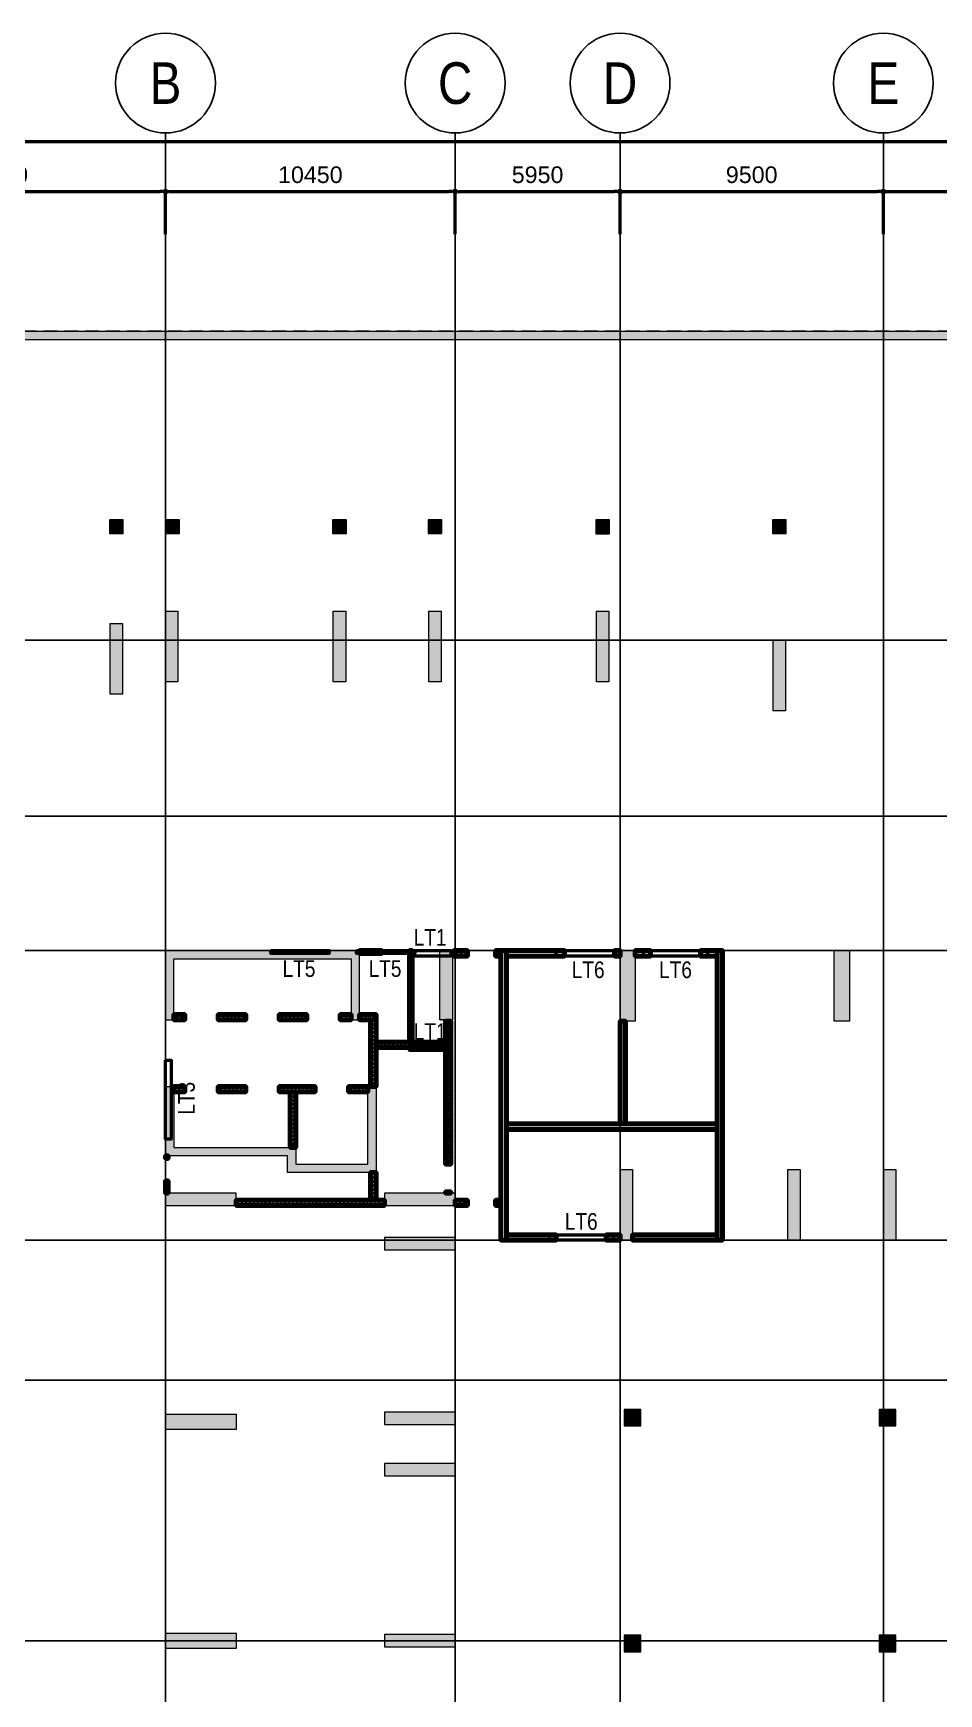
# Model space of a CAD drawing. Header units: millimetres. Extents: x -25197 to 555828, y -17247 to 174153.
# Drawn here: x 209713 to 242387, y 114236 to 174153 of the extents above; entities that cross this region are included whole.
import ezdxf
from ezdxf.enums import TextEntityAlignment as Align

# ---------------------------------------------------------------- set-up
doc = ezdxf.new("R2010")
doc.units = ezdxf.units.MM
doc.header["$LTSCALE"] = 250
doc.linetypes.add('CHG_XX_Cot_Ham 1$0$MB_Luoi truc$0$HTT Hidden 21', pattern=[3, 2, -1])
doc.linetypes.add('CHG_XX_Luoi truc$0$MB_Luoi truc$0$Center101', pattern=[13, 10, -1, 1, -1])
for name, color, linetype, lineweight in [('CHG_XX_Cot_Ham 1$0$Ap0302_PC', 150, 'Continuous', 9), ('CHG_XX_Cot_Ham 1$0$Ap0302_PC @ 1 VP1', 150, 'Continuous', 9), ('CHG_XX_Cot_Ham 1$0$Ap0302_PC @ 1 VP2', 150, 'Continuous', 9), ('CHG_XX_Cot_Ham 1$0$Ap0302_PC @ 1 VP3', 150, 'Continuous', 9), ('CHG_XX_Cot_Ham 1$0$Ap0302_PC @ 1 VPModel', 150, 'Continuous', 9), ('CHG_XX_Cot_Ham 1$0$Ap0302_PC @ 150', 150, 'Continuous', 9), ('CHG_XX_Cot_Ham 1$0$Ap0311_H', 8, 'Continuous', 15), ('CHG_XX_Cot_Ham 1$0$MB_Luoi truc$0$Dim 300', 1, 'Continuous', 5), ('CHG_XX_Cot_Ham 1$0$S_Concrete_Cont_2 Normal', 2, 'Continuous', 13), ('CTHEP', 2, 'Continuous', 50), ('MB Ham 1$0$Wall Line', 4, 'Continuous', 70)]:
    doc.layers.add(name, color=color, linetype=linetype, lineweight=lineweight)
for name, color, linetype in [('CHG_XX_Cot_Ham 1$0$MB_Cot ham$0$Concrete Line', 6, 'Continuous'), ('CHG_XX_Cot_Ham 1$0$mb_cot tang 1-3$0$Concrete Line', 6, 'Continuous'), ('CHG_XX_Luoi truc$0$Grid', 34, 'Continuous'), ('CHG_XX_Luoi truc$0$Grid Line', 8, 'CHG_XX_Luoi truc$0$MB_Luoi truc$0$Center101'), ('MB Ham 1$0$Wall Hatch', 134, 'Continuous'), ('TEXT', 21, 'Continuous')]:
    doc.layers.add(name, color=color, linetype=linetype)
doc.styles.add('CHG_XX_Cot_Ham 1$0$MB_Luoi truc$0$Arial_C', font='arial.ttf')
doc.styles.add('CHG_XX_Luoi truc$0$MB_Luoi truc$0$Grid A-F$0$VNI-HelveCB', font='VHELVCB_0.TTF')
doc.styles.add('TTP-HelCon', font='VHELVCN_0.TTF')
doc.dimstyles.new('CHG_XX_Cot_Ham 1$0$MB_Luoi truc$0$Dim 300 (A1-A2)', dxfattribs={"dimscale": 300, "dimtxt": 2, "dimasz": 0.7, "dimexe": 0, "dimexo": 1, "dimgap": 1, "dimtad": 1, "dimdec": 0, "dimzin": 12, "dimdsep": 46, "dimtxsty": 'CHG_XX_Cot_Ham 1$0$MB_Luoi truc$0$Arial_C', "dimblk": 'CHG_XX_Cot_Ham 1$0$MB_Luoi truc$0$_Dot', "dimcen": 1, "dimclrd": 256, "dimclre": 256, "dimclrt": 3, "dimadec": 0, "dimazin": 0, "dimtfac": 1, "dimtdec": 0, "dimtix": 1, "dimtmove": 2, "dimatfit": 3, "dimldrblk": 'CHG_XX_Cot_Ham 1$0$MB_Luoi truc$0$HTT Arrow 30', "dimfxl": 1, "dimtolj": 1, "dimtzin": 0, "dimarcsym": 0})

# ---------------------------------------------------------------- blocks, each defined once
blk = doc.blocks.new('*U2169')
at = {"layer": 'CHG_XX_Luoi truc$0$Grid', "lineweight": -2}
blk.add_line((0, 611), (0, 608), dxfattribs=at)
blk.add_circle((0, 617), 6, dxfattribs=at)
at = {"layer": 'CHG_XX_Luoi truc$0$Grid Line'}
blk.add_line((0, 0), (0, 608), dxfattribs=at)
at = {"layer": 'CHG_XX_Luoi truc$0$Grid', "lineweight": -2, "style": 'CHG_XX_Luoi truc$0$MB_Luoi truc$0$Grid A-F$0$VNI-HelveCB'}
for tag, p in [('GRIDSUB', (0, 617)), ('GRID', (0, -9))]:
    blk.add_attdef(tag, text='', height=5, dxfattribs=at).set_placement(p, align=Align.MIDDLE)
blk = doc.blocks.new('*U2171')
at = {"layer": 'CHG_XX_Luoi truc$0$Grid Line'}
blk.add_line((0, 0), (0, 438), dxfattribs=at)
at = {"layer": 'CHG_XX_Luoi truc$0$Grid', "lineweight": -2, "style": 'CHG_XX_Luoi truc$0$MB_Luoi truc$0$Grid A-F$0$VNI-HelveCB'}
for tag, p in [('GRIDSUB', (0, 447)), ('GRID', (0, -9))]:
    blk.add_attdef(tag, text='', height=5, dxfattribs=at).set_placement(p, align=Align.MIDDLE)
blk = doc.blocks.new('CHG_XX_Luoi truc')
at = {"layer": 'CHG_XX_Luoi truc$0$Grid'}
ref = blk.add_blockref('*U2169', (12250, -12747), dxfattribs=dict(at, xscale=300, yscale=300, zscale=300))
ref.add_attrib('GRIDSUB', 'B', dxfattribs={"lineweight": -2, "height": 1500, "style": 'CHG_XX_Luoi truc$0$MB_Luoi truc$0$Grid A-F$0$VNI-HelveCB'}).set_placement((12250, 172353), align=Align.MIDDLE)
ref = blk.add_blockref('*U2169', (22700, -12747), dxfattribs=dict(at, xscale=300, yscale=300, zscale=300))
ref.add_attrib('GRIDSUB', 'C', dxfattribs={"lineweight": -2, "height": 1500, "style": 'CHG_XX_Luoi truc$0$MB_Luoi truc$0$Grid A-F$0$VNI-HelveCB'}).set_placement((22700, 172353), align=Align.MIDDLE)
ref = blk.add_blockref('*U2169', (28650, -12747), dxfattribs=dict(at, xscale=300, yscale=300, zscale=300))
ref.add_attrib('GRIDSUB', 'D', dxfattribs={"lineweight": -2, "height": 1500, "style": 'CHG_XX_Luoi truc$0$MB_Luoi truc$0$Grid A-F$0$VNI-HelveCB'}).set_placement((28650, 172353), align=Align.MIDDLE)
ref = blk.add_blockref('*U2169', (38150, -12747), dxfattribs=dict(at, xscale=300, yscale=300, zscale=300))
ref.add_attrib('GRIDSUB', 'E', dxfattribs={"lineweight": -2, "height": 1500, "style": 'CHG_XX_Luoi truc$0$MB_Luoi truc$0$Grid A-F$0$VNI-HelveCB'}).set_placement((38150, 172353), align=Align.MIDDLE)
at = {"layer": 'CHG_XX_Luoi truc$0$Grid', "xscale": 300.0000000000013, "yscale": 300.0000000000013, "zscale": 300.0000000000013, "rotation": 90}
for p in [(110703, 152250), (110703, 145900), (110703, 141050), (110703, 130600), (110703, 125550), (110703, 116150)]:
    blk.add_blockref('*U2171', p, dxfattribs=at)
blk = doc.blocks.new('CHG_XX_Cot_Ham 1$0$MB_Luoi truc$0$_Dot')
at = {"color": 0, "linetype": 'ByBlock', "lineweight": -2}
blk.add_line((-0.5, 0), (-1, 0), dxfattribs=at)
at = {"color": 0, "linetype": 'ByBlock', "const_width": 0.5}
blk.add_lwpolyline([(-0.25, 0, 1), (0.25, 0, 1)], format="xyb", close=True, dxfattribs=at)
blk = doc.blocks.new('*D2200')
at = {"layer": 'CHG_XX_Cot_Ham 1$0$MB_Luoi truc$0$Dim 300', "lineweight": -2, "transparency": 16777216}
for p, q in [((0, 166908), (0, 168437)), ((210, 168437), (12040, 168437)), ((12250, 166908), (12250, 168437))]:
    blk.add_line(p, q, dxfattribs=at)
at = {"layer": 'Defpoints', "color": 0, "transparency": 16777216}
for p in [(12250, 168437), (0, 166608), (12250, 166608)]:
    blk.add_point(p, dxfattribs=at)
at = {"layer": 'CHG_XX_Cot_Ham 1$0$MB_Luoi truc$0$Dim 300', "lineweight": -2, "transparency": 16777216, "xscale": 210, "yscale": 210, "zscale": 210, "rotation": 180}
blk.add_blockref('CHG_XX_Cot_Ham 1$0$MB_Luoi truc$0$_Dot', (0, 168437), dxfattribs=at)
at = {"layer": 'CHG_XX_Cot_Ham 1$0$MB_Luoi truc$0$Dim 300', "lineweight": -2, "transparency": 16777216, "xscale": 210, "yscale": 210, "zscale": 210}
blk.add_blockref('CHG_XX_Cot_Ham 1$0$MB_Luoi truc$0$_Dot', (12250, 168437), dxfattribs=at)
at = {"layer": 'CHG_XX_Cot_Ham 1$0$MB_Luoi truc$0$Dim 300', "color": 3, "transparency": 16777216, "insert": (6125, 169043), "char_height": 600, "attachment_point": 5, "style": 'CHG_XX_Cot_Ham 1$0$MB_Luoi truc$0$Arial_C'}
blk.add_mtext('\\A1;12250', dxfattribs=at)
blk = doc.blocks.new('CHG_XX_Cot_Ham 1$0$MB_Luoi truc$0$HTT Arrow 30')
blk.add_hatch(color=256).paths.add_polyline_path([(-2.5, 0.375), (-2.5, -0.375), (0, 0)])
at = {"color": 0, "linetype": 'ByBlock', "lineweight": -2}
for p, q in [((0, 0), (-2.5, 0.375)), ((-2.5, -0.375), (-2.5, 0.375)), ((0, 0), (-2.5, -0.375))]:
    blk.add_line(p, q, dxfattribs=at)
blk = doc.blocks.new('*D2201')
at = {"layer": 'CHG_XX_Cot_Ham 1$0$MB_Luoi truc$0$Dim 300', "lineweight": -2, "transparency": 16777216}
for p, q in [((12250, 166908), (12250, 168437)), ((12460, 168437), (22490, 168437)), ((22700, 166908), (22700, 168437))]:
    blk.add_line(p, q, dxfattribs=at)
at = {"layer": 'Defpoints', "color": 0, "transparency": 16777216}
for p in [(22700, 168437), (12250, 166608), (22700, 166608)]:
    blk.add_point(p, dxfattribs=at)
at = {"layer": 'CHG_XX_Cot_Ham 1$0$MB_Luoi truc$0$Dim 300', "lineweight": -2, "transparency": 16777216, "xscale": 210, "yscale": 210, "zscale": 210, "rotation": 180}
blk.add_blockref('CHG_XX_Cot_Ham 1$0$MB_Luoi truc$0$_Dot', (12250, 168437), dxfattribs=at)
at = {"layer": 'CHG_XX_Cot_Ham 1$0$MB_Luoi truc$0$Dim 300', "lineweight": -2, "transparency": 16777216, "xscale": 210, "yscale": 210, "zscale": 210}
blk.add_blockref('CHG_XX_Cot_Ham 1$0$MB_Luoi truc$0$_Dot', (22700, 168437), dxfattribs=at)
at = {"layer": 'CHG_XX_Cot_Ham 1$0$MB_Luoi truc$0$Dim 300', "color": 3, "transparency": 16777216, "insert": (17475, 169043), "char_height": 600, "attachment_point": 5, "style": 'CHG_XX_Cot_Ham 1$0$MB_Luoi truc$0$Arial_C'}
blk.add_mtext('\\A1;10450', dxfattribs=at)
blk = doc.blocks.new('*D2202')
at = {"layer": 'CHG_XX_Cot_Ham 1$0$MB_Luoi truc$0$Dim 300', "lineweight": -2, "transparency": 16777216}
for p, q in [((22700, 166908), (22700, 168437)), ((22910, 168437), (28440, 168437)), ((28650, 166908), (28650, 168437))]:
    blk.add_line(p, q, dxfattribs=at)
at = {"layer": 'Defpoints', "color": 0, "transparency": 16777216}
for p in [(28650, 168437), (22700, 166608), (28650, 166608)]:
    blk.add_point(p, dxfattribs=at)
at = {"layer": 'CHG_XX_Cot_Ham 1$0$MB_Luoi truc$0$Dim 300', "lineweight": -2, "transparency": 16777216, "xscale": 210, "yscale": 210, "zscale": 210, "rotation": 180}
blk.add_blockref('CHG_XX_Cot_Ham 1$0$MB_Luoi truc$0$_Dot', (22700, 168437), dxfattribs=at)
at = {"layer": 'CHG_XX_Cot_Ham 1$0$MB_Luoi truc$0$Dim 300', "lineweight": -2, "transparency": 16777216, "xscale": 210, "yscale": 210, "zscale": 210}
blk.add_blockref('CHG_XX_Cot_Ham 1$0$MB_Luoi truc$0$_Dot', (28650, 168437), dxfattribs=at)
at = {"layer": 'CHG_XX_Cot_Ham 1$0$MB_Luoi truc$0$Dim 300', "color": 3, "transparency": 16777216, "insert": (25675, 169043), "char_height": 600, "attachment_point": 5, "style": 'CHG_XX_Cot_Ham 1$0$MB_Luoi truc$0$Arial_C'}
blk.add_mtext('\\A1;5950', dxfattribs=at)
blk = doc.blocks.new('*D2203')
at = {"layer": 'CHG_XX_Cot_Ham 1$0$MB_Luoi truc$0$Dim 300', "lineweight": -2, "transparency": 16777216}
for p, q in [((28650, 166908), (28650, 168437)), ((28860, 168437), (37940, 168437)), ((38150, 166908), (38150, 168437))]:
    blk.add_line(p, q, dxfattribs=at)
at = {"layer": 'Defpoints', "color": 0, "transparency": 16777216}
for p in [(38150, 168437), (28650, 166608), (38150, 166608)]:
    blk.add_point(p, dxfattribs=at)
at = {"layer": 'CHG_XX_Cot_Ham 1$0$MB_Luoi truc$0$Dim 300', "lineweight": -2, "transparency": 16777216, "xscale": 210, "yscale": 210, "zscale": 210, "rotation": 180}
blk.add_blockref('CHG_XX_Cot_Ham 1$0$MB_Luoi truc$0$_Dot', (28650, 168437), dxfattribs=at)
at = {"layer": 'CHG_XX_Cot_Ham 1$0$MB_Luoi truc$0$Dim 300', "lineweight": -2, "transparency": 16777216, "xscale": 210, "yscale": 210, "zscale": 210}
blk.add_blockref('CHG_XX_Cot_Ham 1$0$MB_Luoi truc$0$_Dot', (38150, 168437), dxfattribs=at)
at = {"layer": 'CHG_XX_Cot_Ham 1$0$MB_Luoi truc$0$Dim 300', "color": 3, "transparency": 16777216, "insert": (33400, 169043), "char_height": 600, "attachment_point": 5, "style": 'CHG_XX_Cot_Ham 1$0$MB_Luoi truc$0$Arial_C'}
blk.add_mtext('\\A1;9500', dxfattribs=at)
blk = doc.blocks.new('*D2204')
at = {"layer": 'CHG_XX_Cot_Ham 1$0$MB_Luoi truc$0$Dim 300', "lineweight": -2, "transparency": 16777216}
for p, q in [((38150, 166908), (38150, 168437)), ((38360, 168437), (44340, 168437)), ((44550, 166908), (44550, 168437))]:
    blk.add_line(p, q, dxfattribs=at)
at = {"layer": 'Defpoints', "color": 0, "transparency": 16777216}
for p in [(44550, 168437), (38150, 166608), (44550, 166608)]:
    blk.add_point(p, dxfattribs=at)
at = {"layer": 'CHG_XX_Cot_Ham 1$0$MB_Luoi truc$0$Dim 300', "lineweight": -2, "transparency": 16777216, "xscale": 210, "yscale": 210, "zscale": 210, "rotation": 180}
blk.add_blockref('CHG_XX_Cot_Ham 1$0$MB_Luoi truc$0$_Dot', (38150, 168437), dxfattribs=at)
at = {"layer": 'CHG_XX_Cot_Ham 1$0$MB_Luoi truc$0$Dim 300', "lineweight": -2, "transparency": 16777216, "xscale": 210, "yscale": 210, "zscale": 210}
blk.add_blockref('CHG_XX_Cot_Ham 1$0$MB_Luoi truc$0$_Dot', (44550, 168437), dxfattribs=at)
at = {"layer": 'CHG_XX_Cot_Ham 1$0$MB_Luoi truc$0$Dim 300', "color": 3, "transparency": 16777216, "insert": (41350, 169043), "char_height": 600, "attachment_point": 5, "style": 'CHG_XX_Cot_Ham 1$0$MB_Luoi truc$0$Arial_C'}
blk.add_mtext('\\A1;6400', dxfattribs=at)
blk = doc.blocks.new('*D2212')
at = {"layer": 'CHG_XX_Cot_Ham 1$0$MB_Luoi truc$0$Dim 300', "lineweight": -2, "transparency": 16777216}
for p, q in [((-10900, 166908), (-10900, 170237)), ((105840, 170237), (-10690, 170237)), ((106050, 166908), (106050, 170237))]:
    blk.add_line(p, q, dxfattribs=at)
at = {"layer": 'Defpoints', "color": 0, "transparency": 16777216}
for p in [(-10900, 170237), (-10900, 166608), (106050, 166608)]:
    blk.add_point(p, dxfattribs=at)
at = {"layer": 'CHG_XX_Cot_Ham 1$0$MB_Luoi truc$0$Dim 300', "lineweight": -2, "transparency": 16777216, "xscale": 210, "yscale": 210, "zscale": 210, "rotation": 180}
blk.add_blockref('CHG_XX_Cot_Ham 1$0$MB_Luoi truc$0$_Dot', (-10900, 170237), dxfattribs=at)
at = {"layer": 'CHG_XX_Cot_Ham 1$0$MB_Luoi truc$0$Dim 300', "lineweight": -2, "transparency": 16777216, "xscale": 210, "yscale": 210, "zscale": 210}
blk.add_blockref('CHG_XX_Cot_Ham 1$0$MB_Luoi truc$0$_Dot', (106050, 170237), dxfattribs=at)
at = {"layer": 'CHG_XX_Cot_Ham 1$0$MB_Luoi truc$0$Dim 300', "color": 3, "transparency": 16777216, "insert": (47575, 170843), "char_height": 600, "attachment_point": 5, "style": 'CHG_XX_Cot_Ham 1$0$MB_Luoi truc$0$Arial_C'}
blk.add_mtext('\\A1;116950', dxfattribs=at)
blk = doc.blocks.new('*U2304')
at = {"layer": 'CHG_XX_Cot_Ham 1$0$Ap0302_PC @ 1 VP1'}
h = blk.add_hatch(color=256, dxfattribs=at)
h.dxf.hatch_style = 1
h.paths.add_polyline_path([(450, 0), (0, 0), (0, -2550), (450, -2550)])
at = {"layer": 'CHG_XX_Cot_Ham 1$0$Ap0302_PC @ 1 VP2'}
h = blk.add_hatch(color=256, dxfattribs=at)
h.dxf.hatch_style = 1
h.paths.add_polyline_path([(450, 0), (0, 0), (0, -2550), (450, -2550)])
at = {"layer": 'CHG_XX_Cot_Ham 1$0$Ap0302_PC @ 1 VP3'}
h = blk.add_hatch(color=256, dxfattribs=at)
h.dxf.hatch_style = 1
h.paths.add_polyline_path([(450, 0), (0, 0), (0, -2550), (450, -2550)])
at = {"layer": 'CHG_XX_Cot_Ham 1$0$Ap0302_PC @ 1 VPModel'}
h = blk.add_hatch(color=256, dxfattribs=at)
h.dxf.hatch_style = 1
h.paths.add_polyline_path([(450, 0), (0, 0), (0, -2550), (450, -2550)])
at = {"layer": 'CHG_XX_Cot_Ham 1$0$Ap0302_PC @ 150'}
h = blk.add_hatch(color=256, dxfattribs=at)
h.dxf.hatch_style = 1
h.paths.add_polyline_path([(450, 0), (0, 0), (0, -2550), (450, -2550)])
blk = doc.blocks.new('CHG_XX_Cot_Ham 1$0$Block A_C450x2250')
at = {"layer": 'CHG_XX_Cot_Ham 1$0$Ap0302_PC'}
blk.add_lwpolyline([(450, -2550), (0, -2550), (0, 0), (450, 0)], close=True, dxfattribs=at)
blk.add_blockref('*U2304', (0, 0), dxfattribs=at)
blk = doc.blocks.new('*U2305')
at = {"layer": 'CHG_XX_Cot_Ham 1$0$Ap0302_PC @ 1 VP1'}
h = blk.add_hatch(color=50, dxfattribs=at)
h.dxf.hatch_style = 1
h.paths.add_polyline_path([(-300, -300), (-300, 300), (300, 300), (300, -300)])
at = {"layer": 'CHG_XX_Cot_Ham 1$0$Ap0302_PC @ 1 VP2'}
h = blk.add_hatch(color=50, dxfattribs=at)
h.dxf.hatch_style = 1
h.paths.add_polyline_path([(-300, -300), (-300, 300), (300, 300), (300, -300)])
at = {"layer": 'CHG_XX_Cot_Ham 1$0$Ap0302_PC @ 1 VP3'}
h = blk.add_hatch(color=50, dxfattribs=at)
h.dxf.hatch_style = 1
h.paths.add_polyline_path([(-300, -300), (-300, 300), (300, 300), (300, -300)])
at = {"layer": 'CHG_XX_Cot_Ham 1$0$Ap0302_PC @ 1 VPModel'}
h = blk.add_hatch(color=50, dxfattribs=at)
h.dxf.hatch_style = 1
h.paths.add_polyline_path([(-300, -300), (-300, 300), (300, 300), (300, -300)])
at = {"layer": 'CHG_XX_Cot_Ham 1$0$Ap0302_PC @ 150'}
h = blk.add_hatch(color=50, dxfattribs=at)
h.dxf.hatch_style = 1
h.paths.add_polyline_path([(-300, -300), (-300, 300), (300, 300), (300, -300)])
blk = doc.blocks.new('CHG_XX_Cot_Ham 1$0$HoBoi_C600x600')
at = {"layer": 'CHG_XX_Cot_Ham 1$0$Ap0302_PC'}
blk.add_lwpolyline([(300, -300), (300, 300), (-300, 300), (-300, -300)], close=True, dxfattribs=at)
blk.add_blockref('*U2305', (0, 0), dxfattribs=at)
blk = doc.blocks.new('*U2306')
at = {"layer": 'CHG_XX_Cot_Ham 1$0$Ap0302_PC @ 1 VP1'}
h = blk.add_hatch(color=3, dxfattribs=at)
h.dxf.hatch_style = 1
h.paths.add_polyline_path([(-250, -250), (-250, 250), (250, 250), (250, -250)])
at = {"layer": 'CHG_XX_Cot_Ham 1$0$Ap0302_PC @ 1 VP2'}
h = blk.add_hatch(color=3, dxfattribs=at)
h.dxf.hatch_style = 1
h.paths.add_polyline_path([(-250, -250), (-250, 250), (250, 250), (250, -250)])
at = {"layer": 'CHG_XX_Cot_Ham 1$0$Ap0302_PC @ 1 VP3'}
h = blk.add_hatch(color=3, dxfattribs=at)
h.dxf.hatch_style = 1
h.paths.add_polyline_path([(-250, -250), (-250, 250), (250, 250), (250, -250)])
at = {"layer": 'CHG_XX_Cot_Ham 1$0$Ap0302_PC @ 1 VPModel'}
h = blk.add_hatch(color=3, dxfattribs=at)
h.dxf.hatch_style = 1
h.paths.add_polyline_path([(-250, -250), (-250, 250), (250, 250), (250, -250)])
at = {"layer": 'CHG_XX_Cot_Ham 1$0$Ap0302_PC @ 150'}
h = blk.add_hatch(color=3, dxfattribs=at)
h.dxf.hatch_style = 1
h.paths.add_polyline_path([(-250, -250), (-250, 250), (250, 250), (250, -250)])
blk = doc.blocks.new('CHG_XX_Cot_Ham 1$0$500x500')
at = {"layer": 'CHG_XX_Cot_Ham 1$0$Ap0302_PC'}
blk.add_lwpolyline([(250, -250), (250, 250), (-250, 250), (-250, -250)], close=True, dxfattribs=at)
blk.add_blockref('*U2306', (0, 0), dxfattribs=at)
blk = doc.blocks.new('*U2307')
at = {"layer": 'CHG_XX_Cot_Ham 1$0$Ap0302_PC @ 1 VP1'}
h = blk.add_hatch(color=256, dxfattribs=at)
h.dxf.hatch_style = 1
h.paths.add_polyline_path([(550, 0), (0, 0), (0, -2550), (550, -2550)])
at = {"layer": 'CHG_XX_Cot_Ham 1$0$Ap0302_PC @ 1 VP2'}
h = blk.add_hatch(color=256, dxfattribs=at)
h.dxf.hatch_style = 1
h.paths.add_polyline_path([(550, 0), (0, 0), (0, -2550), (550, -2550)])
at = {"layer": 'CHG_XX_Cot_Ham 1$0$Ap0302_PC @ 1 VP3'}
h = blk.add_hatch(color=256, dxfattribs=at)
h.dxf.hatch_style = 1
h.paths.add_polyline_path([(550, 0), (0, 0), (0, -2550), (550, -2550)])
at = {"layer": 'CHG_XX_Cot_Ham 1$0$Ap0302_PC @ 1 VPModel'}
h = blk.add_hatch(color=256, dxfattribs=at)
h.dxf.hatch_style = 1
h.paths.add_polyline_path([(550, 0), (0, 0), (0, -2550), (550, -2550)])
at = {"layer": 'CHG_XX_Cot_Ham 1$0$Ap0302_PC @ 150'}
h = blk.add_hatch(color=256, dxfattribs=at)
h.dxf.hatch_style = 1
h.paths.add_polyline_path([(550, 0), (0, 0), (0, -2550), (550, -2550)])
blk = doc.blocks.new('CHG_XX_Cot_Ham 1$0$550x2550')
at = {"layer": 'CHG_XX_Cot_Ham 1$0$Ap0302_PC'}
blk.add_lwpolyline([(550, -2550), (0, -2550), (0, 0), (550, 0)], close=True, dxfattribs=at)
blk.add_blockref('*U2307', (0, 0), dxfattribs=at)
blk = doc.blocks.new('*U1296')
at = {"layer": 'MB Ham 1$0$Wall Hatch'}
h = blk.add_hatch(dxfattribs=at)
h.set_pattern_fill('LINE10', color=256, scale=100, angle=45, style=0, pattern_type=2)
h.set_pattern_definition([(45, (-5000, 150), (-70.7107, 70.7107), [])])
h.paths.add_polyline_path([(-5150, 0), (0, 0), (0, 200), (-5150, 200)])
at = {"layer": 'MB Ham 1$0$Wall Line'}
blk.add_lwpolyline([(-5150, 0), (0, 0), (0, 200), (-5150, 200)], close=True, dxfattribs=at)
blk = doc.blocks.new('*U1297')
at = {"layer": 'MB Ham 1$0$Wall Hatch'}
h = blk.add_hatch(dxfattribs=at)
h.set_pattern_fill('LINE10', color=256, scale=100, angle=45, style=0, pattern_type=2)
h.set_pattern_definition([(45, (-2250, 150), (-70.7107, 70.7107), [])])
h.paths.add_polyline_path([(-2400, 0), (0, 0), (0, 200), (-2400, 200)])
at = {"layer": 'MB Ham 1$0$Wall Line'}
blk.add_lwpolyline([(-2400, 0), (0, 0), (0, 200), (-2400, 200)], close=True, dxfattribs=at)
blk = doc.blocks.new('*U1298')
at = {"layer": 'MB Ham 1$0$Wall Hatch'}
h = blk.add_hatch(dxfattribs=at)
h.set_pattern_fill('LINE10', color=256, scale=100, angle=45, style=0, pattern_type=2)
h.set_pattern_definition([(45, (-1850, 150), (-70.7107, 70.7107), [])])
h.paths.add_polyline_path([(-2000, 0), (0, 0), (0, 200), (-2000, 200)])
at = {"layer": 'MB Ham 1$0$Wall Line'}
blk.add_lwpolyline([(-2000, 0), (0, 0), (0, 200), (-2000, 200)], close=True, dxfattribs=at)
blk = doc.blocks.new('*U1299')
at = {"layer": 'MB Ham 1$0$Wall Hatch'}
h = blk.add_hatch(dxfattribs=at)
h.set_pattern_fill('LINE10', color=256, scale=100, angle=45, style=0, pattern_type=2)
h.set_pattern_definition([(45, (-1850, -1150), (-70.7107, 70.7107), [])])
h.paths.add_polyline_path([(0, 700), (0, 0), (200, 0), (200, 700)])
at = {"layer": 'MB Ham 1$0$Wall Line'}
blk.add_lwpolyline([(0, 700), (0, 0), (200, 0), (200, 700)], close=True, dxfattribs=at)
blk = doc.blocks.new('*U1300')
at = {"layer": 'MB Ham 1$0$Wall Hatch'}
h = blk.add_hatch(dxfattribs=at)
h.set_pattern_fill('LINE10', color=256, scale=100, angle=45, style=0, pattern_type=2)
h.set_pattern_definition([(45, (-1850, -550), (-70.7107, 70.7107), [])])
h.paths.add_polyline_path([(0, 1300), (0, 0), (200, 0), (200, 1300)])
at = {"layer": 'MB Ham 1$0$Wall Line'}
blk.add_lwpolyline([(0, 1300), (0, 0), (200, 0), (200, 1300)], close=True, dxfattribs=at)
blk = doc.blocks.new('*U1301')
at = {"layer": 'MB Ham 1$0$Wall Hatch'}
h = blk.add_hatch(dxfattribs=at)
h.set_pattern_fill('LINE10', color=256, scale=100, angle=45, style=0, pattern_type=2)
h.set_pattern_definition([(45, (-1850, -850), (-70.7107, 70.7107), [])])
h.paths.add_polyline_path([(0, 1000), (0, 0), (200, 0), (200, 1000)])
at = {"layer": 'MB Ham 1$0$Wall Line'}
blk.add_lwpolyline([(0, 1000), (0, 0), (200, 0), (200, 1000)], close=True, dxfattribs=at)
blk = doc.blocks.new('*U1302')
at = {"layer": 'MB Ham 1$0$Wall Hatch'}
h = blk.add_hatch(dxfattribs=at)
h.set_pattern_fill('LINE10', color=256, scale=100, angle=45, style=0, pattern_type=2)
h.set_pattern_definition([(45, (-1850, -1450), (-70.7107, 70.7107), [])])
h.paths.add_polyline_path([(0, 400), (0, 0), (200, 0), (200, 400)])
at = {"layer": 'MB Ham 1$0$Wall Line'}
blk.add_lwpolyline([(0, 400), (0, 0), (200, 0), (200, 400)], close=True, dxfattribs=at)
blk = doc.blocks.new('*U1307')
at = {"layer": 'MB Ham 1$0$Wall Hatch'}
h = blk.add_hatch(dxfattribs=at)
h.set_pattern_fill('LINE10', color=256, scale=100, angle=45, style=0, pattern_type=2)
h.set_pattern_definition([(45, (-3150, -2700), (-70.7107, 70.7107), [])])
h.paths.add_polyline_path([(0, 450), (0, 0), (200, 0), (200, 450)])
at = {"layer": 'MB Ham 1$0$Wall Line'}
blk.add_lwpolyline([(0, 450), (0, 0), (200, 0), (200, 450)], close=True, dxfattribs=at)
blk = doc.blocks.new('*U1308')
at = {"layer": 'MB Ham 1$0$Wall Hatch'}
h = blk.add_hatch(dxfattribs=at)
h.set_pattern_fill('LINE10', color=256, scale=100, angle=45, style=0, pattern_type=2)
h.set_pattern_definition([(45, (-3150, 50), (-70.7107, 70.7107), [])])
h.paths.add_polyline_path([(-3300, 0), (0, 0), (0, 100), (-3300, 100)])
at = {"layer": 'MB Ham 1$0$Wall Line'}
blk.add_lwpolyline([(-3300, 0), (0, 0), (0, 100), (-3300, 100)], close=True, dxfattribs=at)
blk = doc.blocks.new('*U1309')
at = {"layer": 'MB Ham 1$0$Wall Hatch'}
h = blk.add_hatch(dxfattribs=at)
h.set_pattern_fill('LINE10', color=256, scale=100, angle=45, style=0, pattern_type=2)
h.set_pattern_definition([(45, (-450, 150), (-70.71, 70.71), [])])
h.paths.add_polyline_path([(-600, 0), (0, 0), (0, 200), (-600, 200)])
at = {"layer": 'MB Ham 1$0$Wall Line'}
blk.add_lwpolyline([(-600, 0), (0, 0), (0, 200), (-600, 200)], close=True, dxfattribs=at)
blk = doc.blocks.new('*U1311')
at = {"layer": 'MB Ham 1$0$Wall Hatch'}
h = blk.add_hatch(dxfattribs=at)
h.set_pattern_fill('LINE10', color=256, scale=100, angle=45, style=0, pattern_type=2)
h.set_pattern_definition([(45, (-2050, 450), (-70.7107, 70.7107), [])])
h.paths.add_polyline_path([(-2500, 0), (0, 0), (0, 200), (-2500, 200)])
at = {"layer": 'MB Ham 1$0$Wall Line'}
blk.add_lwpolyline([(-2500, 0), (0, 0), (0, 200), (-2500, 200)], close=True, dxfattribs=at)
blk = doc.blocks.new('*U1312')
at = {"layer": 'MB Ham 1$0$Wall Hatch'}
h = blk.add_hatch(dxfattribs=at)
h.set_pattern_fill('LINE10', color=256, scale=100, angle=45, style=0, pattern_type=2)
h.set_pattern_definition([(45, (-650, 50), (-70.71, 70.71), [])])
h.paths.add_polyline_path([(-800, 0), (0, 0), (0, 100), (-800, 100)])
at = {"layer": 'MB Ham 1$0$Wall Line'}
blk.add_lwpolyline([(-800, 0), (0, 0), (0, 100), (-800, 100)], close=True, dxfattribs=at)
blk = doc.blocks.new('*U1314')
at = {"layer": 'MB Ham 1$0$Wall Hatch'}
h = blk.add_hatch(dxfattribs=at)
h.set_pattern_fill('LINE10', color=256, scale=100, angle=45, style=0, pattern_type=2)
h.set_pattern_definition([(45, (-850, 150), (-70.711, 70.711), [])])
h.paths.add_polyline_path([(-1000, 0), (0, 0), (0, 200), (-1000, 200)])
at = {"layer": 'MB Ham 1$0$Wall Line'}
blk.add_lwpolyline([(-1000, 0), (0, 0), (0, 200), (-1000, 200)], close=True, dxfattribs=at)
blk = doc.blocks.new('*U1315')
at = {"layer": 'MB Ham 1$0$Wall Hatch'}
h = blk.add_hatch(dxfattribs=at)
h.set_pattern_fill('LINE10', color=256, scale=100, angle=45, style=0, pattern_type=2)
h.set_pattern_definition([(45, (50, 50), (-70.71, 70.71), [])])
h.paths.add_polyline_path([(-100, 0), (0, 0), (0, 100), (-100, 100)])
at = {"layer": 'MB Ham 1$0$Wall Line'}
blk.add_lwpolyline([(-100, 0), (0, 0), (0, 100), (-100, 100)], close=True, dxfattribs=at)
blk = doc.blocks.new('*U1317')
at = {"layer": 'MB Ham 1$0$Wall Hatch'}
h = blk.add_hatch(dxfattribs=at)
h.set_pattern_fill('LINE10', color=256, scale=100, angle=45, style=0, pattern_type=2)
h.set_pattern_definition([(45, (-300, 50), (-70.71, 70.71), [])])
h.paths.add_polyline_path([(-450, 0), (0, 0), (0, 100), (-450, 100)])
at = {"layer": 'MB Ham 1$0$Wall Line'}
blk.add_lwpolyline([(-450, 0), (0, 0), (0, 100), (-450, 100)], close=True, dxfattribs=at)
blk = doc.blocks.new('*U1318')
at = {"layer": 'MB Ham 1$0$Wall Hatch'}
h = blk.add_hatch(dxfattribs=at)
h.set_pattern_fill('LINE10', color=256, scale=100, angle=45, style=0, pattern_type=2)
h.set_pattern_definition([(45, (95, 150), (-70.71, 70.71), [])])
h.paths.add_polyline_path([(-55, 0), (0, 0), (0, 200), (-55, 200)])
at = {"layer": 'MB Ham 1$0$Wall Line'}
blk.add_lwpolyline([(-55, 0), (0, 0), (0, 200), (-55, 200)], close=True, dxfattribs=at)
blk = doc.blocks.new('*U1319')
at = {"layer": 'MB Ham 1$0$Wall Hatch'}
h = blk.add_hatch(dxfattribs=at)
h.set_pattern_fill('LINE10', color=256, scale=100, angle=45, style=0, pattern_type=2)
h.set_pattern_definition([(45, (-350, 150), (-70.71, 70.71), [])])
h.paths.add_polyline_path([(-500, 0), (0, 0), (0, 200), (-500, 200)])
at = {"layer": 'MB Ham 1$0$Wall Line'}
blk.add_lwpolyline([(-500, 0), (0, 0), (0, 200), (-500, 200)], close=True, dxfattribs=at)
blk = doc.blocks.new('*U1320')
at = {"layer": 'MB Ham 1$0$Wall Hatch'}
h = blk.add_hatch(dxfattribs=at)
h.set_pattern_fill('LINE10', color=256, scale=100, angle=45, style=0, pattern_type=2)
h.set_pattern_definition([(45, (-50, 150), (-70.71, 70.71), [])])
h.paths.add_polyline_path([(-200, 0), (0, 0), (0, 200), (-200, 200)])
at = {"layer": 'MB Ham 1$0$Wall Line'}
blk.add_lwpolyline([(-200, 0), (0, 0), (0, 200), (-200, 200)], close=True, dxfattribs=at)
blk = doc.blocks.new('*U1337')
at = {"layer": 'MB Ham 1$0$Wall Hatch'}
h = blk.add_hatch(dxfattribs=at)
h.set_pattern_fill('LINE10', color=256, scale=100, angle=45, style=0, pattern_type=2)
h.set_pattern_definition([(45, (-3150, 2200), (-70.7107, 70.7107), [])])
h.paths.add_polyline_path([(0, 5350), (0, 0), (200, 0), (200, 5350)])
at = {"layer": 'MB Ham 1$0$Wall Line'}
blk.add_lwpolyline([(0, 5350), (0, 0), (200, 0), (200, 5350)], close=True, dxfattribs=at)
blk = doc.blocks.new('*U1157')
at = {"layer": 'MB Ham 1$0$Wall Line'}
blk.add_lwpolyline([(0, 10450), (0, 0), (200, 0), (200, 10450)], close=True, dxfattribs=at)
blk = doc.blocks.new('*U1156')
at = {"layer": 'MB Ham 1$0$Wall Line'}
blk.add_lwpolyline([(0, 3700), (0, 0), (200, 0), (200, 3700)], close=True, dxfattribs=at)
blk = doc.blocks.new('*U1160')
at = {"layer": 'MB Ham 1$0$Wall Line'}
blk.add_lwpolyline([(1800, 0), (0, 0), (0, -200), (1800, -200)], close=True, dxfattribs=at)
blk = doc.blocks.new('*U1161')
at = {"layer": 'MB Ham 1$0$Wall Line'}
blk.add_lwpolyline([(500, 0), (0, 0), (0, -200), (500, -200)], close=True, dxfattribs=at)
blk = doc.blocks.new('*U1158')
at = {"layer": 'MB Ham 1$0$Wall Line'}
blk.add_lwpolyline([(7600, 0), (0, 0), (0, -200), (7600, -200)], close=True, dxfattribs=at)
blk = doc.blocks.new('*U1151')
at = {"layer": 'MB Ham 1$0$Wall Line'}
blk.add_lwpolyline([(2100, 0), (0, 0), (0, -200), (2100, -200)], close=True, dxfattribs=at)
blk = doc.blocks.new('*U1152')
at = {"layer": 'MB Ham 1$0$Wall Line'}
blk.add_lwpolyline([(200, 0), (0, 0), (0, -200), (200, -200)], close=True, dxfattribs=at)
blk = doc.blocks.new('*U1153')
at = {"layer": 'MB Ham 1$0$Wall Line'}
blk.add_lwpolyline([(600, 0), (0, 0), (0, -200), (600, -200)], close=True, dxfattribs=at)
blk = doc.blocks.new('*U1154')
at = {"layer": 'MB Ham 1$0$Wall Line'}
blk.add_lwpolyline([(550, 0), (0, 0), (0, -200), (550, -200)], close=True, dxfattribs=at)
blk = doc.blocks.new('*U1162')
at = {"layer": 'MB Ham 1$0$Wall Line'}
blk.add_lwpolyline([(3050, 0), (0, 0), (0, -200), (3050, -200)], close=True, dxfattribs=at)
blk = doc.blocks.new('CHG_XX_Cot_Ham 1')
at = {"layer": 'CHG_XX_Cot_Ham 1$0$Ap0302_PC'}
blk.add_hatch(color=256, dxfattribs=at).paths.add_polyline_path([(19250, 141050), (12250, 141050), (12250, 138550), (12550, 138550), (12550, 140750), (18950, 140750), (18950, 138550), (19250, 138550), (19250, 140750), (19250, 140750)])
h = blk.add_hatch(color=256, dxfattribs=at)
h.dxf.hatch_style = 1
h.paths.add_polyline_path([(22600, 141050), (22150, 141050), (22150, 138500), (22600, 138500)])
h = blk.add_hatch(color=256, dxfattribs=at)
h.dxf.hatch_style = 1
h.paths.add_polyline_path([(16650, 133050), (19850, 133050), (19850, 136150), (19550, 136150), (19550, 133350), (16950, 133350), (16950, 133950), (12550, 133950), (12550, 136150), (12250, 136150), (12250, 133650), (16650, 133650)])
at = {"layer": 'CHG_XX_Cot_Ham 1$0$Ap0311_H'}
h = blk.add_hatch(color=256, dxfattribs=at)
h.dxf.hatch_style = 1
h.paths.add_polyline_path([(99639.2, 163400), (-10900, 163400), (-10900, 85450), (-300, 85450), (-300, 84050), (32350, 84050), (32350, -9000), (103575.5, -9000), (106050, -6022), (106050, 158254.3)])
h.paths.add_polyline_path([(99533.7, 163100), (105750, 158110.4), (105750, 90450), (105650, 90450), (105650, 90450), (105750, 90450), (105750, 13850), (105750, 13825.9), (105750, -5913.6), (103434.7, -8700), (93600, -8700), (32650, -8700), (32650, 84350), (0, 84350), (0, 85750), (-10600, 85750), (-10600, 163100), (93600, 163100)], flags=16)
at = {"layer": 'CHG_XX_Cot_Ham 1$0$Ap0302_PC'}
for points in [[(32350, 84050), (-300, 84050), (-300, 85450), (-10900, 85450), (-10900, 163400), (99639.2, 163400), (106050, 158254.3), (106050, -6022), (103575.5, -9000), (32350, -9000)], [(22150, 141050), (22600, 141050), (22600, 138550), (22150, 138550)]]:
    blk.add_lwpolyline(points, close=True, dxfattribs=at)
for points in [[(105750, 90444), (105750, -5913.6), (103434.7, -8700), (32650, -8700), (32650, 84350), (0, 84350), (0, 85750), (-10600, 85750), (-10600, 163100), (99533.7, 163100), (105750, 158110.4), (105750, 127475.9)], [(19250, 141050), (12250, 141050), (12250, 140750), (12250, 140750), (12250, 138550), (12550, 138550), (12550, 140750), (18950, 140750), (18950, 138550), (19250, 138550), (19250, 140750), (19250, 140750), (19250, 141050)], [(19850, 136150), (19850, 133050), (16650, 133050), (16650, 133650), (12250, 133650), (12250, 136150), (12550, 136150), (12550, 133950), (16950, 133950), (16950, 133350), (19550, 133350), (19550, 136150), (19850, 136150)]]:
    blk.add_lwpolyline(points, dxfattribs=at)
at = {"layer": 'CHG_XX_Cot_Ham 1$0$MB_Cot ham$0$Concrete Line', "linetype": 'CHG_XX_Cot_Ham 1$0$MB_Luoi truc$0$HTT Hidden 21'}
blk.add_lwpolyline([(99639.2, 163400), (106050, 158254.3), (106050, -6022), (103575.5, -9000), (32350, -9000), (32350, 84050), (-300, 84050), (-300, 85450), (-10900, 85450), (-10900, 163400)], close=True, dxfattribs=at)
at = {"layer": 'CHG_XX_Cot_Ham 1$0$Ap0302_PC'}
for p in [(10250, 152850), (10250, 152850), (12250, 153300), (18300, 153300), (21750, 153300), (27800, 153300), (34171, 152250), (28650, 133150), (28650, 133150), (34700, 133150), (34701.5, 133150), (38150, 133150)]:
    blk.add_blockref('CHG_XX_Cot_Ham 1$0$Block A_C450x2250', p, dxfattribs=at)
at = {"layer": 'CHG_XX_Cot_Ham 1$0$Ap0302_PC', "xscale": -1, "rotation": 90}
for p in [(12250, 132300), (20150, 132300), (20150, 132300), (20150, 130700), (20150, 130700), (20150, 124400), (20150, 124400), (20150, 122550), (20150, 116375)]:
    blk.add_blockref('CHG_XX_Cot_Ham 1$0$Block A_C450x2250', p, dxfattribs=at)
at = {"layer": 'CHG_XX_Cot_Ham 1$0$Ap0302_PC', "rotation": 90}
for p in [(12250, 123775), (12250, 115875)]:
    blk.add_blockref('CHG_XX_Cot_Ham 1$0$550x2550', p, dxfattribs=at)
at = {"layer": 'CHG_XX_Cot_Ham 1$0$mb_cot tang 1-3$0$Concrete Line'}
for name, p in [('CHG_XX_Luoi truc', (0, 0)), ('CHG_XX_Cot_Ham 1$0$HoBoi_C600x600', (29100, 124200)), ('CHG_XX_Cot_Ham 1$0$HoBoi_C600x600', (38300, 124200)), ('CHG_XX_Cot_Ham 1$0$HoBoi_C600x600', (29100, 116050)), ('CHG_XX_Cot_Ham 1$0$HoBoi_C600x600', (38300, 116050))]:
    blk.add_blockref(name, p, dxfattribs=at)
at = {"layer": 'CHG_XX_Cot_Ham 1$0$S_Concrete_Cont_2 Normal'}
for p in [(10475, 156350), (12500, 156350), (18525, 156350), (21975, 156350), (28025, 156343.1), (34398, 156350)]:
    blk.add_blockref('CHG_XX_Cot_Ham 1$0$500x500', p, dxfattribs=at)
at = {"layer": 'Defpoints'}
for p in [(28650, 141050.7), (36375, 141050)]:
    blk.add_blockref('CHG_XX_Cot_Ham 1$0$550x2550', p, dxfattribs=at)
at = {"layer": 'CHG_XX_Cot_Ham 1$0$MB_Luoi truc$0$Dim 300'}
for base, p1, p2, picture, middle in [((-10900, 170237), (106050, 166608.3), (-10900, 166608.3), '*D2212', (47575, 170843.4)), ((12250, 168437), (0, 166608.3), (12250, 166608.3), '*D2200', (6125, 169043.4)), ((22700, 168437), (12250, 166608.3), (22700, 166608.3), '*D2201', (17475, 169043.4)), ((28650, 168437), (22700, 166608.3), (28650, 166608.3), '*D2202', (25675, 169043.4)), ((38150, 168437), (28650, 166608.3), (38150, 166608.3), '*D2203', (33400, 169043.4)), ((44550, 168437), (38150, 166608.3), (44550, 166608.3), '*D2204', (41350, 169043.4))]:
    dim = blk.add_linear_dim(base=base, p1=p1, p2=p2, dimstyle='CHG_XX_Cot_Ham 1$0$MB_Luoi truc$0$Dim 300 (A1-A2)', dxfattribs=at)
    dim.commit()
    dim.dimension.update_dxf_attribs({"geometry": picture, "text_midpoint": middle})

msp = doc.modelspace()

# ---------------------------------------------------------------- linework, layer by layer
at = {"layer": 'CTHEP'}
for points in [[(218286.91564, 141050), (220386.91564, 141050), (220386.91564, 140950), (218286.91564, 140950)], [(221381.91564, 141050), (223481.88321, 141049.99999), (223481.88321, 140950), (221381.91564, 140950)], [(223286.88321, 141050.00001), (224786.88323, 141050.00001), (224786.88323, 140850.00001), (223286.88321, 140850.00001)], [(228586.88323, 141050), (230886.88323, 141050), (230886.88323, 140850), (228586.88323, 140850)], [(231736.88323, 141050), (234036.88323, 141050.00001), (234036.88323, 140850.00001), (231736.88323, 140850)], [(223286.88321, 137650.00004), (224786.88323, 137650.00004), (224786.88323, 137450.00004), (223286.88321, 137450.00004)], [(214486.88323, 137100.00001), (214688.42862, 137100.00001), (214688.42862, 134250.00001), (214486.88323, 134250.00001)], [(228336.88323, 130799.99999), (230636.88323, 130800), (230636.88323, 130600), (228336.88323, 130599.99999)]]:
    msp.add_lwpolyline(points, close=True, dxfattribs=at)

# ---------------------------------------------------------------- block references
for name, p in [('*U1157', (226586.88323, 130600)), ('*U1151', (226786.88323, 141050)), ('*U1152', (230686.88323, 141050)), ('*U1154', (231436.88323, 141050)), ('*U1153', (233786.88323, 141050)), ('*U1157', (234386.88323, 130600)), ('*U1156', (230886.88323, 134800)), ('*U1158', (226786.88323, 134800)), ('*U1160', (226786.88323, 130800)), ('*U1161', (230386.88323, 130800)), ('*U1162', (231336.88323, 130800))]:
    msp.add_blockref(name, p)
at = {"xscale": -1}
for name, p in [('*U1157', (226786.88323, 130600)), ('*U1157', (234586.88323, 130600)), ('*U1156', (231086.88323, 134800))]:
    msp.add_blockref(name, p, dxfattribs=at)
at = {"xscale": -1, "rotation": 180}
for name, p in [('*U1151', (226786.88323, 140850)), ('*U1152', (230686.88323, 140850)), ('*U1154', (231436.88323, 140850)), ('*U1153', (233786.88323, 140850)), ('*U1158', (226786.88323, 134600)), ('*U1160', (226786.88323, 130600)), ('*U1161', (230386.88323, 130600)), ('*U1162', (231336.88323, 130600))]:
    msp.add_blockref(name, p, dxfattribs=at)
at = {"layer": 'CTHEP'}
msp.add_blockref('CHG_XX_Cot_Ham 1', (202236.88323, 0), dxfattribs=at)
at = {"layer": 'MB Ham 1$0$Wall Line', "xscale": -1}
for name, p in [('*U1312', (221486.88278, 140950)), ('*U1319', (224886.88319, 140850)), ('*U1320', (226386.88323, 140850)), ('*U1309', (221486.88323, 138550)), ('*U1320', (226386.88323, 131850.00001))]:
    msp.add_blockref(name, p, dxfattribs=at)
at = {"layer": 'MB Ham 1$0$Wall Line'}
for name, p, rotation in [('*U1312', (221486.88323, 141050), 180), ('*U1308', (223386.88323, 141050), 90), ('*U1319', (224886.88319, 141050), 180), ('*U1320', (226386.88323, 141050), 180), ('*U1302', (215186.88323, 138550), 90), ('*U1301', (217386.88323, 138550), 90), ('*U1301', (219586.88323, 138550), 90), ('*U1302', (221186.88323, 138550), 90), ('*U1309', (221486.88323, 138750), 180), ('*U1297', (222086.88293, 138550), 90), ('*U1296', (224786.88292, 138500.00006), 90), ('*U1302', (215186.88293, 135950), 90), ('*U1301', (217386.88293, 135950), 90), ('*U1300', (219886.88293, 135950), 90), ('*U1299', (221786.88293, 135950), 90), ('*U1298', (218986.88293, 133950), 270), ('*U1315', (214586.88293, 133650), 90), ('*U1314', (222086.88293, 133050), 90), ('*U1317', (214586.88323, 132750), 90), ('*U1337', (222386.88323, 131850.00001), 90), ('*U1318', (224786.88293, 132350.0003), 90), ('*U1307', (225386.88323, 131850.00001), 90), ('*U1320', (226386.88323, 132050.00001), 180)]:
    msp.add_blockref(name, p, dxfattribs=dict(at, rotation=rotation))
at = {"layer": 'MB Ham 1$0$Wall Line', "xscale": -1}
for name, p, rotation in [('*U1308', (223286.88323, 141050), 270), ('*U1302', (215186.88323, 138750), 90), ('*U1301', (217386.88323, 138750), 90), ('*U1301', (219586.88323, 138750), 90), ('*U1302', (221186.88323, 138750), 90), ('*U1297', (221886.88293, 138550), 270), ('*U1296', (224586.88293, 138500.00006), 270), ('*U1311', (224586.88293, 137750.00001), 180), ('*U1302', (215186.88293, 136150), 90), ('*U1301', (217386.88293, 136150), 90), ('*U1300', (219886.88293, 136150), 90), ('*U1299', (221786.88293, 136150), 90), ('*U1298', (219186.88293, 133950), 90), ('*U1315', (214486.88293, 133650), 270), ('*U1314', (221886.88293, 133050), 270), ('*U1317', (214486.88323, 132750), 270), ('*U1337', (222386.88323, 132050.00001), 90), ('*U1318', (224586.88293, 132350.0003), 270), ('*U1307', (225386.88323, 132050.00001), 90)]:
    msp.add_blockref(name, p, dxfattribs=dict(at, rotation=rotation))
at = {"layer": 'MB Ham 1$0$Wall Line'}
msp.add_blockref('*U1311', (224586.88293, 137550.00001), dxfattribs=at)

# ---------------------------------------------------------------- texts
at = {"layer": 'TEXT', "style": 'TTP-HelCon'}
for s, p in [('LT1', (224036.88322, 141050.00001)), ('LT5', (219303.10275, 139922.66397)), ('LT5', (222406.91564, 139922.66397)), ('LT6', (229736.88323, 139880.53108)), ('LT6', (232886.88323, 139880.53108)), ('LT1', (224036.88322, 137650.00004)), ('LT6', (229486.88323, 130800))]:
    msp.add_text(s, height=600, dxfattribs=at).set_placement(p, align=Align.BOTTOM_CENTER)
msp.add_text('LT3', height=600, rotation=90, dxfattribs=at).set_placement((215719.66919, 135722.76643), align=Align.BOTTOM_CENTER)

doc.saveas('drawing.dxf')
